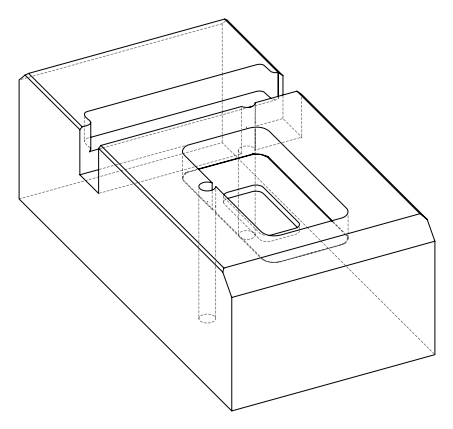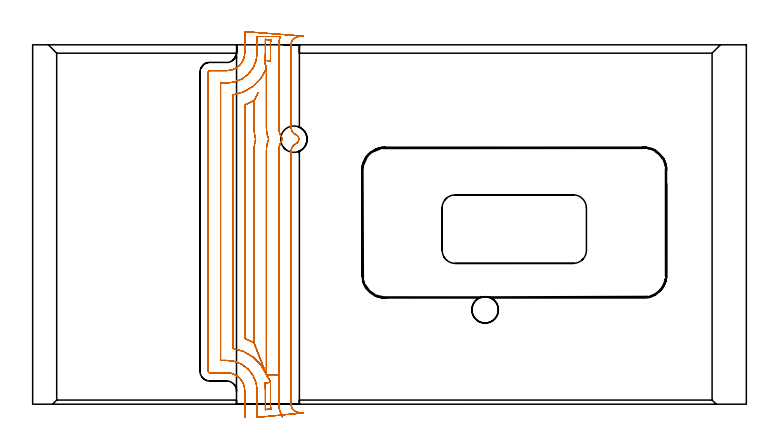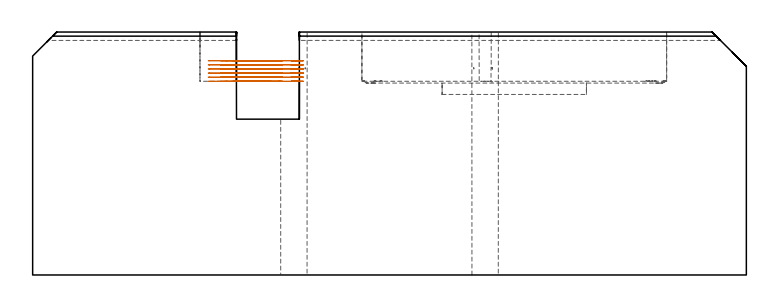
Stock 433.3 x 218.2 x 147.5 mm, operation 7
(PLAN: 18 operations, 11 tool changes, 149.4 min)
(1 AREA_MILL | FG_CHAMFER_SURFACE | UGT0205_001 | 1.04 min | 360 mm3)
(2 AREA_MILL_1 | FG_CHAMFER_SURFACE_1 | UGT0205_001 | 1.98 min | 1576 mm3)
(3 AREA_MILL_2 | FG_CHAMFER_SURFACE_2 | UGT0205_001 | 2.17 min | 798 mm3)
(4 AREA_MILL_3 | FG_CHAMFER_SURFACE_3 | UGT0205_001 | 4.24 min | 3603 mm3)
(5 AREA_MILL_4 | FG_CHAMFER_SURFACE_4 | UGT0205_001 | 14.18 min | 46944 mm3)
(6 AREA_MILL_5 | FG_CHAMFER_SURFACE_5 | UGT0205_001 | 10.61 min | 23128 mm3)
(7 MILL_OPEN_POCKET | POCKET_OPEN | NXT0201_013 | Follow Part, ap 2.5, ae 75% | 104.15 min | 885522 mm3)
(8 MILL_RECTANGULAR_POCKET | POCKET_RECTANGULAR_STRAIGHT | UGT0201_134 | Follow Part, ap 3.975, ae 75% | 2.17 min | 28916 mm3)
(9 MILL_RECTANGULAR_POCKET_1 | POCKET_RECTANGULAR_STRAIGHT_1 | NXT0201_007 | Follow Part, ap 6.25, ae 75% | 2.11 min | 13683 mm3)
(10 MILL_RECTANGULAR_SLOT | SLOT_RECTANGULAR | UGT0201_004 | Follow Part, ap 8, ae 75% | 4.68 min | 191450 mm3)
(11 SPOT_DRILL | STEP1HOLE | NXT0321_9005460120000 | 0.03 min | 0 mm3)
(12 SPOT_DRILL_1 | STEP1HOLE_1 | NXT0321_9005460120000 | 0.03 min | 0 mm3)
(13 DRILL_BLIND_HOLE_INTO_CENTER | STEP1HOLE | UGT0301_217 | 0.07 min | 0 mm3)
(14 DRILL_TO_ENLARGE_BLIND_HOLE | STEP1HOLE | NXT0301_111 | 0.11 min | 80 mm3)
(15 GUN_DRILL_THROUGH_HOLE | STEP1HOLE | UGT0307_013 | 0.82 min | 19711 mm3)
(16 DRILL_BLIND_HOLE_INTO_CENTER_1 | STEP1HOLE_1 | UGT0301_217 | 0.07 min | 0 mm3)
(17 DRILL_TO_ENLARGE_BLIND_HOLE_1 | STEP1HOLE_1 | NXT0301_111 | 0.11 min | 17 mm3)
(18 GUN_DRILL_THROUGH_HOLE_1 | STEP1HOLE_1 | UGT0307_013 | 0.82 min | 23595 mm3)
(TOOL UGT0205_001 | Chamfer Mill 20 x 3 x 45 deg. | D20 FL50 Z2)
(TOOL NXT0201_013 | ENDMILL 10mm | D10 FL30 Z4)
(TOOL UGT0201_134 | Carbide End Mill 15.9 | D15.9 FL30 Z4)
(TOOL NXT0201_007 | ENDMILL 25mm [R216.25-25050GCK54P 1620] | D25 R3 FL54 Z5)
(TOOL UGT0201_004 | End Mill 32 mm | D32 FL53 Z6)
(TOOL NXT0321_9005460120000 | NC Spot Drill, 142deg, 12mm, Carbide, Uncoated | D12 PA142 FL30 Z2)
(TOOL UGT0301_217 | Twist Drill 10.4 mm | D10.4 PA118 FL82 Z2)
(TOOL NXT0301_111 | Carbide Drill 16.1mm [860.1-1610-050A1-PM 4234] | D16.1 PA147 FL73 Z2)
(TOOL UGT0307_013 | Gun Drill 16 mm | D16 PA130 FL24 Z1)
(OP 7 MILL_OPEN_POCKET, part 2 of 2)
G0 X151.644 Y-7.75 Z130.058
G1 X150.444 Y-5.
G2 X149.4 Y0. R12.5 F500.
G1 Y17.937
X141.9
X144.4 Y13.607
Y0.
G3 X144.662 Y-3.017 R17.5
X141.3 Y-3.405 R5.
G1 Y8.2
G3 X140.789 Y13.062 R23.4
X144.4 Y13.607 R5.
G1 X141.9 Y17.937
X134.4 Y37.24
Y153.612
G2 X135.383 Y160.9 R27.5
X134.4 Y168.188 R27.5
G1 Y184.36
X136.814 Y188.852
X134.4 Y184.36
G2 X129.1 Y181.934 R33.4
G1 Y39.666
G2 X134.4 Y37.24 R33.4
G1 X141.9 Y17.937
Y153.612
G2 X143.275 Y160.9 R20.
X141.9 Y168.188 R20.
G1 Y203.663
X140.789 Y208.538
G3 X141.3 Y213.4 R23.4
G1 Y221.605
G3 X144.662 Y221.217 R5.
X144.4 Y218.2 R17.5
G1 Y207.993
G3 X140.789 Y208.538 R5.
G1 X141.9 Y203.663
G2 X121.6 Y187.766 R25.9
G1 Y33.834
G2 X141.9 Y17.937 R25.9
G1 X149.4
Y153.612
G2 X151.744 Y160.9 R12.5
X149.4 Y168.188 R12.5
G1 Y218.2
G2 X150.444 Y223.2 R12.5
G1 X136.3
Y213.4
G2 X117.9 Y195. R18.4
G1 X114.1
Y26.6
X117.9
G2 X136.3 Y8.2 R18.4
G1 Y-5.
Y-8. F250.
X164.335 Y-5.298
X161.353 Y-4.97
G2 X156.9 Y0. R5. F500.
G1 Y153.612
G2 X159.838 Y158.167 R5.
G3 X159.838 Y163.633 R3.
G2 X156.9 Y168.188 R5.
G1 Y218.2
G2 X161.353 Y223.17 R5.
G1 X164.335 Y223.498 F250.
X128.8 Y226.2
Y223.2
Y213.4 F500.
G2 X117.9 Y202.5 R10.9
G1 X107.5
G3 X106.6 Y201.6 R0.9
G1 Y20.
G3 X107.5 Y19.1 R0.9
G1 X117.9
G2 X128.8 Y8.2 R10.9
G1 Y-5.
Y-8. F250.
G0 X151.644 Y-7.75 Z127.567
G1 X150.444 Y-5.
G2 X149.4 Y0. R12.5 F500.
G1 Y17.937
X141.9
X144.4 Y13.607
Y0.
G3 X144.662 Y-3.017 R17.5
X141.3 Y-3.405 R5.
G1 Y8.2
G3 X140.789 Y13.062 R23.4
X144.4 Y13.607 R5.
G1 X141.9 Y17.937
X134.4 Y37.24
Y153.612
G2 X135.383 Y160.9 R27.5
X134.4 Y168.188 R27.5
G1 Y184.36
X136.814 Y188.852
X134.4 Y184.36
G2 X129.1 Y181.934 R33.4
G1 Y39.666
G2 X134.4 Y37.24 R33.4
G1 X141.9 Y17.937
Y153.612
G2 X143.275 Y160.9 R20.
X141.9 Y168.188 R20.
G1 Y203.663
X140.789 Y208.538
G3 X141.3 Y213.4 R23.4
G1 Y221.605
G3 X144.662 Y221.217 R5.
X144.4 Y218.2 R17.5
G1 Y207.993
G3 X140.789 Y208.538 R5.
G1 X141.9 Y203.663
G2 X121.6 Y187.766 R25.9
G1 Y33.834
G2 X141.9 Y17.937 R25.9
G1 X149.4
Y153.612
G2 X151.744 Y160.9 R12.5
X149.4 Y168.188 R12.5
G1 Y218.2
G2 X150.444 Y223.2 R12.5
G1 X136.3
Y213.4
G2 X117.9 Y195. R18.4
G1 X114.1
Y26.6
X117.9
G2 X136.3 Y8.2 R18.4
G1 Y-5.
Y-8. F250.
X164.335 Y-5.298
X161.353 Y-4.97
G2 X156.9 Y0. R5. F500.
G1 Y153.612
G2 X159.838 Y158.167 R5.
G3 X159.838 Y163.633 R3.
G2 X156.9 Y168.188 R5.
G1 Y218.2
G2 X161.353 Y223.17 R5.
G1 X164.335 Y223.498 F250.
X128.8 Y226.2
Y223.2
Y213.4 F500.
G2 X117.9 Y202.5 R10.9
G1 X107.5
G3 X106.6 Y201.6 R0.9
G1 Y20.
G3 X107.5 Y19.1 R0.9
G1 X117.9
G2 X128.8 Y8.2 R10.9
G1 Y-5.
Y-8. F250.
G0 X151.644 Y-7.75 Z125.075
G1 X150.444 Y-5.
G2 X149.4 Y0. R12.5 F500.
G1 Y17.937
X141.9
X144.4 Y13.607
Y0.
G3 X144.662 Y-3.017 R17.5
X141.3 Y-3.405 R5.
G1 Y8.2
G3 X140.789 Y13.062 R23.4
X144.4 Y13.607 R5.
G1 X141.9 Y17.937
X134.4 Y37.24
Y153.612
G2 X135.383 Y160.9 R27.5
X134.4 Y168.188 R27.5
G1 Y184.36
X136.814 Y188.852
X134.4 Y184.36
G2 X129.1 Y181.934 R33.4
G1 Y39.666
G2 X134.4 Y37.24 R33.4
G1 X141.9 Y17.937
Y153.612
G2 X143.275 Y160.9 R20.
X141.9 Y168.188 R20.
G1 Y203.663
X140.789 Y208.538
G3 X141.3 Y213.4 R23.4
G1 Y221.605
G3 X144.662 Y221.217 R5.
X144.4 Y218.2 R17.5
G1 Y207.993
G3 X140.789 Y208.538 R5.
G1 X141.9 Y203.663
G2 X121.6 Y187.766 R25.9
G1 Y33.834
G2 X141.9 Y17.937 R25.9
G1 X149.4
Y153.612
G2 X151.744 Y160.9 R12.5
X149.4 Y168.188 R12.5
G1 Y218.2
G2 X150.444 Y223.2 R12.5
G1 X136.3
Y213.4
G2 X117.9 Y195. R18.4
G1 X114.1
Y26.6
X117.9
G2 X136.3 Y8.2 R18.4
G1 Y-5.
Y-8. F250.
X164.335 Y-5.298
X161.353 Y-4.97
G2 X156.9 Y0. R5. F500.
G1 Y153.612
G2 X159.838 Y158.167 R5.
G3 X159.838 Y163.633 R3.
G2 X156.9 Y168.188 R5.
G1 Y218.2
G2 X161.353 Y223.17 R5.
G1 X164.335 Y223.498 F250.
X128.8 Y226.2
Y223.2
Y213.4 F500.
G2 X117.9 Y202.5 R10.9
G1 X107.5
G3 X106.6 Y201.6 R0.9
G1 Y20.
G3 X107.5 Y19.1 R0.9
G1 X117.9
G2 X128.8 Y8.2 R10.9
G1 Y-5.
Y-8. F250.
G0 X151.644 Y-7.75 Z122.583
G1 X150.444 Y-5.
G2 X149.4 Y0. R12.5 F500.
G1 Y17.937
X141.9
X144.4 Y13.607
Y0.
G3 X144.662 Y-3.017 R17.5
X141.3 Y-3.405 R5.
G1 Y8.2
G3 X140.789 Y13.062 R23.4
X144.4 Y13.607 R5.
G1 X141.9 Y17.937
X134.4 Y37.24
Y153.612
G2 X135.383 Y160.9 R27.5
X134.4 Y168.188 R27.5
G1 Y184.36
X136.814 Y188.852
X134.4 Y184.36
G2 X129.1 Y181.934 R33.4
G1 Y39.666
G2 X134.4 Y37.24 R33.4
G1 X141.9 Y17.937
Y153.612
G2 X143.275 Y160.9 R20.
X141.9 Y168.188 R20.
G1 Y203.663
X140.789 Y208.538
G3 X141.3 Y213.4 R23.4
G1 Y221.605
G3 X144.662 Y221.217 R5.
X144.4 Y218.2 R17.5
G1 Y207.993
G3 X140.789 Y208.538 R5.
G1 X141.9 Y203.663
G2 X121.6 Y187.766 R25.9
G1 Y33.834
G2 X141.9 Y17.937 R25.9
G1 X149.4
Y153.612
G2 X151.744 Y160.9 R12.5
X149.4 Y168.188 R12.5
G1 Y218.2
G2 X150.444 Y223.2 R12.5
G1 X136.3
Y213.4
G2 X117.9 Y195. R18.4
G1 X114.1
Y26.6
X117.9
G2 X136.3 Y8.2 R18.4
G1 Y-5.
Y-8. F250.
X164.335 Y-5.298
X161.353 Y-4.97
G2 X156.9 Y0. R5. F500.
G1 Y153.612
G2 X159.838 Y158.167 R5.
G3 X159.838 Y163.633 R3.
G2 X156.9 Y168.188 R5.
G1 Y218.2
G2 X161.353 Y223.17 R5.
G1 X164.335 Y223.498 F250.
X128.8 Y226.2
Y223.2
Y213.4 F500.
G2 X117.9 Y202.5 R10.9
G1 X107.5
G3 X106.6 Y201.6 R0.9
G1 Y20.
G3 X107.5 Y19.1 R0.9
G1 X117.9
G2 X128.8 Y8.2 R10.9
G1 Y-5.
Y-8. F250.
G0 X151.644 Y-7.75 Z120.092
G1 X150.444 Y-5.
G2 X149.4 Y0. R12.5 F500.
G1 Y17.937
X141.9
X144.4 Y13.607
Y0.
G3 X144.662 Y-3.017 R17.5
X141.3 Y-3.405 R5.
G1 Y8.2
G3 X140.789 Y13.062 R23.4
X144.4 Y13.607 R5.
G1 X141.9 Y17.937
X134.4 Y37.24
Y153.612
G2 X135.383 Y160.9 R27.5
X134.4 Y168.188 R27.5
G1 Y184.36
X136.814 Y188.852
X134.4 Y184.36
G2 X129.1 Y181.934 R33.4
G1 Y39.666
G2 X134.4 Y37.24 R33.4
G1 X141.9 Y17.937
Y153.612
G2 X143.275 Y160.9 R20.
X141.9 Y168.188 R20.
G1 Y203.663
X140.789 Y208.538
G3 X141.3 Y213.4 R23.4
G1 Y221.605
G3 X144.662 Y221.217 R5.
X144.4 Y218.2 R17.5
G1 Y207.993
G3 X140.789 Y208.538 R5.
G1 X141.9 Y203.663
G2 X121.6 Y187.766 R25.9
G1 Y33.834
G2 X141.9 Y17.937 R25.9
G1 X149.4
Y153.612
G2 X151.744 Y160.9 R12.5
X149.4 Y168.188 R12.5
G1 Y218.2
G2 X150.444 Y223.2 R12.5
G1 X136.3
Y213.4
G2 X117.9 Y195. R18.4
G1 X114.1
Y26.6
X117.9
G2 X136.3 Y8.2 R18.4
G1 Y-5.
Y-8. F250.
X164.335 Y-5.298
X161.353 Y-4.97
G2 X156.9 Y0. R5. F500.
G1 Y153.612
G2 X159.838 Y158.167 R5.
G3 X159.838 Y163.633 R3.
G2 X156.9 Y168.188 R5.
G1 Y218.2
G2 X161.353 Y223.17 R5.
G1 X164.335 Y223.498 F250.
X128.8 Y226.2
Y223.2
Y213.4 F500.
G2 X117.9 Y202.5 R10.9
G1 X107.5
G3 X106.6 Y201.6 R0.9
G1 Y20.
G3 X107.5 Y19.1 R0.9
G1 X117.9
G2 X128.8 Y8.2 R10.9
G1 Y-5.
Y-8. F250.
G0 X151.644 Y-7.75 Z117.6
G1 X150.444 Y-5.
G2 X149.4 Y0. R12.5 F500.
G1 Y17.937
X141.9
X144.4 Y13.607
Y0.
G3 X144.662 Y-3.017 R17.5
X141.3 Y-3.405 R5.
G1 Y8.2
G3 X140.789 Y13.062 R23.4
X144.4 Y13.607 R5.
G1 X141.9 Y17.937
X134.4 Y37.24
Y153.612
G2 X135.383 Y160.9 R27.5
X134.4 Y168.188 R27.5
G1 Y184.36
X136.814 Y188.852
X134.4 Y184.36
G2 X129.1 Y181.934 R33.4
G1 Y39.666
G2 X134.4 Y37.24 R33.4
G1 X141.9 Y17.937
Y153.612
G2 X143.275 Y160.9 R20.
X141.9 Y168.188 R20.
G1 Y203.663
X140.789 Y208.538
G3 X141.3 Y213.4 R23.4
G1 Y221.605
G3 X144.662 Y221.217 R5.
X144.4 Y218.2 R17.5
G1 Y207.993
G3 X140.789 Y208.538 R5.
G1 X141.9 Y203.663
G2 X121.6 Y187.766 R25.9
G1 Y33.834
G2 X141.9 Y17.937 R25.9
G1 X149.4
Y153.612
G2 X151.744 Y160.9 R12.5
X149.4 Y168.188 R12.5
G1 Y218.2
G2 X150.444 Y223.2 R12.5
G1 X136.3
Y213.4
G2 X117.9 Y195. R18.4
G1 X114.1
Y26.6
X117.9
G2 X136.3 Y8.2 R18.4
G1 Y-5.
Y-8. F250.
X164.335 Y-5.298
X161.353 Y-4.97
G2 X156.9 Y0. R5. F500.
G1 Y153.612
G2 X159.838 Y158.167 R5.
G3 X159.838 Y163.633 R3.
G2 X156.9 Y168.188 R5.
G1 Y218.2
G2 X161.353 Y223.17 R5.
G1 X164.335 Y223.498 F250.
X128.8 Y226.2
Y223.2
Y213.4 F500.
G2 X117.9 Y202.5 R10.9
G1 X107.5
G3 X106.6 Y201.6 R0.9
G1 Y20.
G3 X107.5 Y19.1 R0.9
G1 X117.9
G2 X128.8 Y8.2 R10.9
G1 Y-5.
Y-8. F250.
G0 Z157.5
M5
M2
